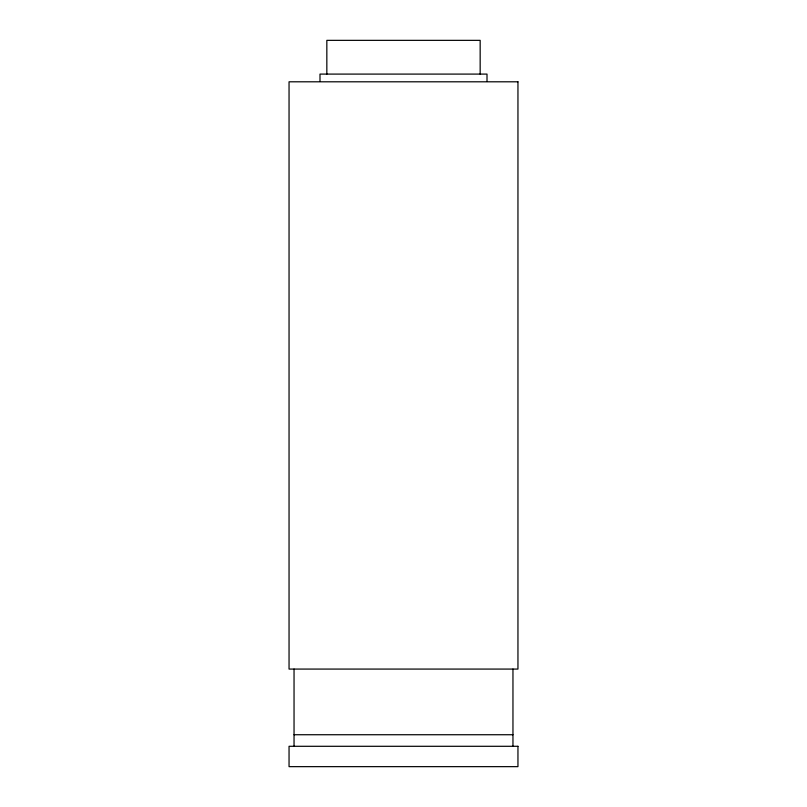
<?xml version="1.0" encoding="UTF-8"?>
<svg xmlns="http://www.w3.org/2000/svg" width="807" height="807" viewBox="0 0 807 807"><rect width="100%" height="100%" fill="white"/><g stroke="black" fill="none" stroke-linecap="round" stroke-linejoin="round"><path stroke-width="1.21" d="M294.041 734.733L512.959 734.733M512.959 669.074L512.959 746.293M487.004 81.467L487.004 74.093L319.996 74.093L319.996 81.467M480.165 74.093L480.165 40.35L326.835 40.35L326.835 74.093M294.041 669.074L294.041 746.293M517.953 81.8L289.047 81.8L289.047 669.074L517.953 669.074L517.953 81.8M517.953 746.293L289.047 746.293L289.047 766.65L517.953 766.65L517.953 746.293"/></g></svg>
